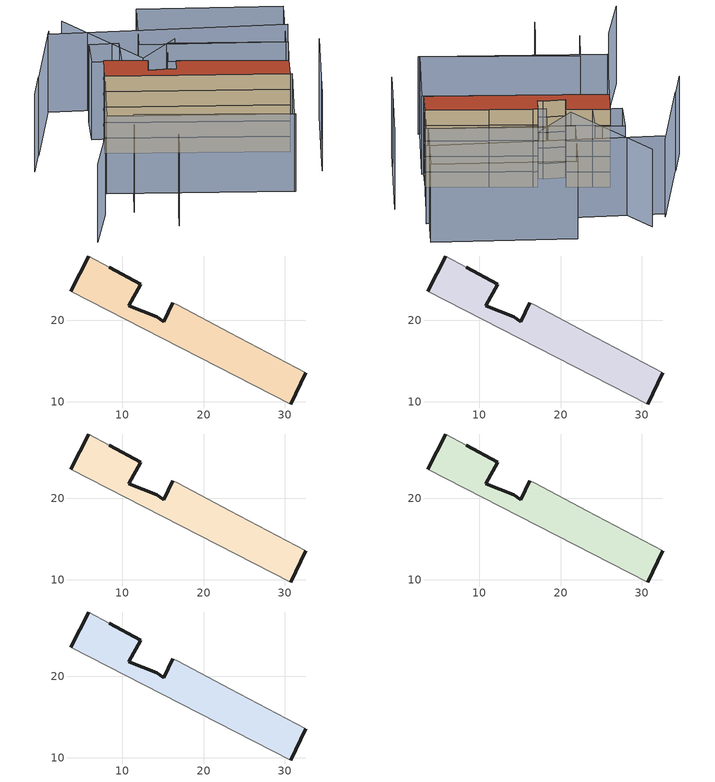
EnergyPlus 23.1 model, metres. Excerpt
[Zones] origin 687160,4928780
ee66035353246f7c_F0_whole
 floor ground (EU_floor_Construction): 23.25,18.48 32.56,13.54 30.73,9.71 3.66,23.59 5.84,27.93 8.39,26.53 12.24,24.44 10.8,21.81 14.23,20.47 15.09,19.84 16.21,22.19 16.89,21.84 z0
 wall outside (EU_wall_Construction): 30.73,9.71 32.56,13.54 / 16.21,22.19 15.09,19.84 14.23,20.47 10.8,21.81 12.24,24.44 8.39,26.53 / 5.84,27.93 3.66,23.59 z0:3
 wall adiabatic (EU_wall_Construction): 32.56,13.54 23.25,18.48 16.89,21.84 16.21,22.19 / 8.39,26.53 5.84,27.93 / 3.66,23.59 30.73,9.71 z0:3
ee66035353246f7c_F1_whole
 floor to ee66035353246f7c_F0_whole (EU_floor_Construction): 23.25,18.48 32.56,13.54 30.73,9.71 3.66,23.59 5.84,27.93 8.39,26.53 12.24,24.44 10.8,21.81 14.23,20.47 15.09,19.84 16.21,22.19 16.89,21.84 z3
 wall outside (EU_wall_Construction): 30.73,9.71 32.56,13.54 / 16.21,22.19 15.09,19.84 14.23,20.47 10.8,21.81 12.24,24.44 8.39,26.53 / 5.84,27.93 3.66,23.59 z3:6
 wall adiabatic (EU_wall_Construction): 32.56,13.54 23.25,18.48 16.89,21.84 16.21,22.19 / 8.39,26.53 5.84,27.93 / 3.66,23.59 30.73,9.71 z3:6
ee66035353246f7c_F2_whole
 floor to ee66035353246f7c_F1_whole (EU_floor_Construction): 23.25,18.48 32.56,13.54 30.73,9.71 3.66,23.59 5.84,27.93 8.39,26.53 12.24,24.44 10.8,21.81 14.23,20.47 15.09,19.84 16.21,22.19 16.89,21.84 z6
 wall outside (EU_wall_Construction): 30.73,9.71 32.56,13.54 / 16.21,22.19 15.09,19.84 14.23,20.47 10.8,21.81 12.24,24.44 8.39,26.53 / 5.84,27.93 3.66,23.59 z6:9
 wall adiabatic (EU_wall_Construction): 32.56,13.54 23.25,18.48 16.89,21.84 16.21,22.19 / 8.39,26.53 5.84,27.93 / 3.66,23.59 30.73,9.71 z6:9
ee66035353246f7c_F3_whole
 floor to ee66035353246f7c_F2_whole (EU_floor_Construction): 23.25,18.48 32.56,13.54 30.73,9.71 3.66,23.59 5.84,27.93 8.39,26.53 12.24,24.44 10.8,21.81 14.23,20.47 15.09,19.84 16.21,22.19 16.89,21.84 z9
 wall outside (EU_wall_Construction): 30.73,9.71 32.56,13.54 / 16.21,22.19 15.09,19.84 14.23,20.47 10.8,21.81 12.24,24.44 8.39,26.53 / 5.84,27.93 3.66,23.59 z9:12
 wall adiabatic (EU_wall_Construction): 32.56,13.54 23.25,18.48 16.89,21.84 16.21,22.19 / 8.39,26.53 5.84,27.93 / 3.66,23.59 30.73,9.71 z9:12
ee66035353246f7c_F4_whole
 floor to ee66035353246f7c_F3_whole (EU_floor_Construction): 23.25,18.48 32.56,13.54 30.73,9.71 3.66,23.59 5.84,27.93 8.39,26.53 12.24,24.44 10.8,21.81 14.23,20.47 15.09,19.84 16.21,22.19 16.89,21.84 z12
 wall outside (EU_wall_Construction): 30.73,9.71 32.56,13.54 / 16.21,22.19 15.09,19.84 14.23,20.47 10.8,21.81 12.24,24.44 8.39,26.53 / 5.84,27.93 3.66,23.59 z12:15
 wall adiabatic (EU_wall_Construction): 32.56,13.54 23.25,18.48 16.89,21.84 16.21,22.19 / 8.39,26.53 5.84,27.93 / 3.66,23.59 30.73,9.71 z12:15
 roof outside (EU_roof_Construction): 30.73,9.71 32.56,13.54 23.25,18.48 16.89,21.84 16.21,22.19 15.09,19.84 14.23,20.47 10.8,21.81 12.24,24.44 8.39,26.53 5.84,27.93 3.66,23.59 z15
shading: 3.67,-1.87 5.71,1.98 / 32.51,2.04 34.81,6.52 / -0.73,5.4 2.15,10.83 / 2.15,10.83 25.61,-1.61 / 34.78,6.54 40.19,17.07 / -5.33,6.98 -10.48,0.1 / 2.24,40.31 -6.12,28.34 / -6.09,28.55 -9.09,24.15 / 19.29,28.36 11.91,25.56 / 11.91,25.56 5.67,42.03 / 37.76,23.4 1.64,39.55 / 3.66,23.59 31.04,9.55 / 31.04,9.55 25.38,-1.49 / 25.38,-1.49 -2,12.55 / -2,12.55 3.66,23.59 / 17.57,27.8 35.23,18.73 / 35.23,18.73 32.56,13.54 / 32.56,13.54 14.91,22.61 / 14.91,22.61 17.57,27.8 / 18.18,39.51 39.8,28.83 / 39.8,28.83 34.89,18.9 / 34.89,18.9 13.28,29.58 / 13.28,29.58 18.18,39.51 / 10.55,31.52 8.39,26.53 / 8.39,26.53 3.87,28.49 / 3.87,28.49 6.02,33.48 / 6.02,33.48 10.55,31.52 z0:15
[Building]
EU S2 Campaign: North Axis=0; Terrain=City; Solar Distribution=FullExterior
[Site:Location]
Bologna: Latitude=44.5; Longitude=11.25; Time Zone=1; Elevation=37
[SizingPeriod:WeatherFileDays]
AnnualSizingPeriod: Begin Month=1; Begin Day of Month=1; End Month=12; End Day of Month=31; Day of Week for Start Day=Monday; Use Weather File Daylight Saving Period=No; Use Weather File Rain and Snow Indicators=No
[MATERIAL]
EU_InternalMass_Material: Roughness=MediumRough; Thickness=0.1; Conductivity=1; Density=1800; Specific Heat=900; Thermal Absorptance=0.9; Solar Absorptance=0.7; Visible Absorptance=0.7
[MATERIAL:NOMASS] Roughness=MediumRough; Thermal Absorptance=0.9; Solar Absorptance=0.7; Visible Absorptance=0.7
Name | Thermal Resistance
EU_wall_NoMass | 0.905828
EU_roof_NoMass | 0.37593
EU_floor_NoMass | 0.67114
[CONSTRUCTION]
EU_wall_Construction: EU_wall_NoMass
EU_roof_Construction: EU_roof_NoMass
EU_floor_Construction: EU_floor_NoMass
EU_InternalMass_Construction: EU_InternalMass_Material
[ZONE] Type=1; Multiplier=1; Ceiling Height=autocalculate; Floor Area=autocalculate; Part of Total Floor Area=Yes
Name | Volume
ee66035353246f7c_F0_whole | 372.073
ee66035353246f7c_F1_whole; ee66035353246f7c_F2_whole; ee66035353246f7c_F3_whole; ee66035353246f7c_F4_whole | 372.071
[INTERNALMASS] Construction=EU_InternalMass_Construction; Surface Area=124.024
Name | Zone or ZoneList
ee66035353246f7c_F0_whole_EU_InternalMass | ee66035353246f7c_F0_whole
ee66035353246f7c_F1_whole_EU_InternalMass | ee66035353246f7c_F1_whole
ee66035353246f7c_F2_whole_EU_InternalMass | ee66035353246f7c_F2_whole
ee66035353246f7c_F3_whole_EU_InternalMass | ee66035353246f7c_F3_whole
ee66035353246f7c_F4_whole_EU_InternalMass | ee66035353246f7c_F4_whole
[OTHEREQUIPMENT] Fuel Type=Electricity; Design Level Calculation Method=Watts/Area; Power per Zone Floor Area=1; Fraction Latent=0; Fraction Radiant=0; Fraction Lost=0; Carbon Dioxide Generation Rate=0; EndUse Subcategory=EU_Step8_InternalGains
Name | Zone or ZoneList or Space or SpaceList | Schedule
EU_Step8_InternalGain_ee66035353246f7c_F0_whole_f000 | ee66035353246f7c_F0_whole | EU_Step8_GainSchedule_ee66035353246f7c_F0_whole_f000
EU_Step8_InternalGain_ee66035353246f7c_F1_whole_f000 | ee66035353246f7c_F1_whole | EU_Step8_GainSchedule_ee66035353246f7c_F1_whole_f000
EU_Step8_InternalGain_ee66035353246f7c_F2_whole_f000 | ee66035353246f7c_F2_whole | EU_Step8_GainSchedule_ee66035353246f7c_F2_whole_f000
EU_Step8_InternalGain_ee66035353246f7c_F3_whole_f000 | ee66035353246f7c_F3_whole | EU_Step8_GainSchedule_ee66035353246f7c_F3_whole_f000
EU_Step8_InternalGain_ee66035353246f7c_F4_whole_f000 | ee66035353246f7c_F4_whole | EU_Step8_GainSchedule_ee66035353246f7c_F4_whole_f000
[ZONEVENTILATION:DESIGNFLOWRATE] Schedule=EU_AlwaysOn; Design Flow Rate Calculation Method=AirChanges/Hour; Air Changes per Hour=0.73129; Ventilation Type=Natural; Fan Pressure Rise=0; Fan Total Efficiency=1; Constant Term Coefficient=1; Temperature Term Coefficient=0; Velocity Term Coefficient=0; Velocity Squared Term Coefficient=0; Minimum Indoor Temperature=-100; Maximum Indoor Temperature=100; Delta Temperature=-100; Minimum Outdoor Temperature=-100; Maximum Outdoor Temperature=100; Maximum Wind Speed=40
Name | Zone or ZoneList or Space or SpaceList
EU_ConstantAir_ee66035353246f7c_F0_whole | ee66035353246f7c_F0_whole
EU_ConstantAir_ee66035353246f7c_F1_whole | ee66035353246f7c_F1_whole
EU_ConstantAir_ee66035353246f7c_F2_whole | ee66035353246f7c_F2_whole
EU_ConstantAir_ee66035353246f7c_F3_whole | ee66035353246f7c_F3_whole
EU_ConstantAir_ee66035353246f7c_F4_whole | ee66035353246f7c_F4_whole
[HVACTEMPLATE:THERMOSTAT] Constant Heating Setpoint=20; Constant Cooling Setpoint=50
EU_HeatOnly_ee66035353246f7c_F0_whole; EU_HeatOnly_ee66035353246f7c_F1_whole; EU_HeatOnly_ee66035353246f7c_F2_whole; EU_HeatOnly_ee66035353246f7c_F3_whole; EU_HeatOnly_ee66035353246f7c_F4_whole
[HVACTEMPLATE:ZONE:IDEALLOADSAIRSYSTEM] System Availability Schedule=EU_AlwaysOn; Maximum Heating Supply Air Temperature=50; Minimum Cooling Supply Air Temperature=13; Maximum Heating Supply Air Humidity Ratio=0.0156; Minimum Cooling Supply Air Humidity Ratio=0.0077; Heating Limit=NoLimit; Cooling Limit=NoLimit; Heating Availability Schedule=EU_AlwaysOn; Cooling Availability Schedule=EU_CoolingOff; Dehumidification Control Type=ConstantSensibleHeatRatio; Cooling Sensible Heat Ratio=0.7; Dehumidification Setpoint=60; Humidification Control Type=None; Humidification Setpoint=30; Outdoor Air Method=None; Outdoor Air Flow Rate per Person=0.00944; Outdoor Air Flow Rate per Zone Floor Area=0; Outdoor Air Flow Rate per Zone=0; Demand Controlled Ventilation Type=None; Outdoor Air Economizer Type=NoEconomizer; Heat Recovery Type=None; Sensible Heat Recovery Effectiveness=0.7; Latent Heat Recovery Effectiveness=0.65
Name | Template Thermostat
ee66035353246f7c_F0_whole | EU_HeatOnly_ee66035353246f7c_F0_whole
ee66035353246f7c_F1_whole | EU_HeatOnly_ee66035353246f7c_F1_whole
ee66035353246f7c_F2_whole | EU_HeatOnly_ee66035353246f7c_F2_whole
ee66035353246f7c_F3_whole | EU_HeatOnly_ee66035353246f7c_F3_whole
ee66035353246f7c_F4_whole | EU_HeatOnly_ee66035353246f7c_F4_whole
[SIZING:ZONE] Zone Cooling Design Supply Air Temperature Input Method=SupplyAirTemperature; Zone Cooling Design Supply Air Temperature=13; Zone Heating Design Supply Air Temperature Input Method=SupplyAirTemperature; Zone Heating Design Supply Air Temperature=50; Zone Cooling Design Supply Air Humidity Ratio=0.008; Zone Heating Design Supply Air Humidity Ratio=0.008; Cooling Design Air Flow Method=DesignDay; Cooling Design Air Flow Rate=0; Cooling Minimum Air Flow per Zone Floor Area=0.000762; Cooling Minimum Air Flow=0; Cooling Minimum Air Flow Fraction=0.2; Heating Design Air Flow Method=DesignDay; Heating Design Air Flow Rate=0; Heating Maximum Air Flow per Zone Floor Area=0.002032; Heating Maximum Air Flow=0.141576; Heating Maximum Air Flow Fraction=0.3; Account for Dedicated Outdoor Air System=No; Dedicated Outdoor Air System Control Strategy=NeutralSupplyAir; Dedicated Outdoor Air Low Setpoint Temperature for Design=autosize; Dedicated Outdoor Air High Setpoint Temperature for Design=autosize; Zone Load Sizing Method=Sensible Load Only No Latent Load; Zone Latent Cooling Design Supply Air Humidity Ratio Input Method=HumidityRatioDifference; Zone Cooling Design Supply Air Humidity Ratio Difference=0.005; Zone Latent Heating Design Supply Air Humidity Ratio Input Method=HumidityRatioDifference; Zone Humidification Design Supply Air Humidity Ratio Difference=0.005
ee66035353246f7c_F0_whole; ee66035353246f7c_F1_whole; ee66035353246f7c_F2_whole; ee66035353246f7c_F3_whole; ee66035353246f7c_F4_whole
[SCHEDULE:CONSTANT]
Name | Hourly Value
EU_AlwaysOn | 1
EU_CoolingOff | 0
[SCHEDULE:FILE] Column Number=1; Rows to Skip at Top=0; Number of Hours of Data=8760; Column Separator=Comma; Interpolate to Timestep=No; Minutes per Item=60; Adjust Schedule for Daylight Savings=Yes
Name | File
EU_Step8_GainSchedule_ee66035353246f7c_F0_whole_f000 | ../../schedules/ee66035353246f7c/ee66035353246f7c_F0_whole_f000_gain.csv
EU_Step8_GainSchedule_ee66035353246f7c_F1_whole_f000 | ../../schedules/ee66035353246f7c/ee66035353246f7c_F1_whole_f000_gain.csv
EU_Step8_GainSchedule_ee66035353246f7c_F2_whole_f000 | ../../schedules/ee66035353246f7c/ee66035353246f7c_F2_whole_f000_gain.csv
EU_Step8_GainSchedule_ee66035353246f7c_F3_whole_f000 | ../../schedules/ee66035353246f7c/ee66035353246f7c_F3_whole_f000_gain.csv
EU_Step8_GainSchedule_ee66035353246f7c_F4_whole_f000 | ../../schedules/ee66035353246f7c/ee66035353246f7c_F4_whole_f000_gain.csv
